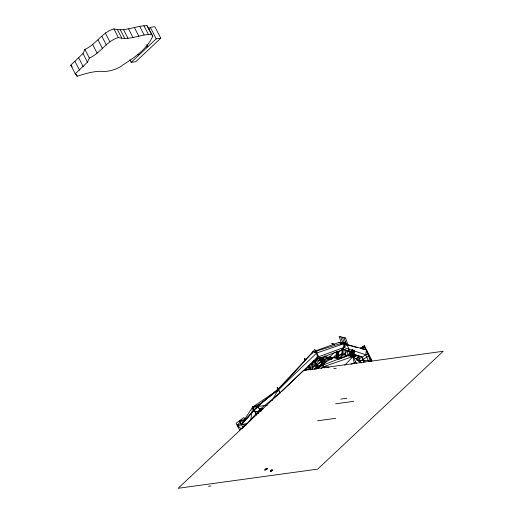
<?xml version="1.0" encoding="UTF-8"?>
<svg xmlns="http://www.w3.org/2000/svg" width="514" height="514" viewBox="0 0 514 514"><rect width="100%" height="100%" fill="white"/><g stroke="black" fill="none" stroke-linecap="round" stroke-linejoin="round"><path stroke-width="0.77" d="M304.744 358.965L304.699 358.219L305.644 359.999M315.255 369.373L315.545 359.575M315.75 352.72L315.789 351.3L345.498 342.067L356.517 363.417M308.927 369.849L309.788 368.435L308.432 365.987M265.783 469.944L265.847 468.903M266.708 469.539L266.772 468.505L267.389 468.742L264.858 470.342L264.922 469.308L266.772 468.505M349.012 356.17L349.347 351.338L342.292 349L341.951 353.831L348.421 355.977M343.718 354.416L344.052 349.584M345.479 355.001L345.819 350.169M347.246 355.585L347.58 350.754M271.186 471.177L271.27 470.156M271.906 470.863L271.99 469.841L272.452 470.13L271.906 470.863L270.467 471.486L270.55 470.464L271.99 469.841M368.551 361.265L365.833 354.808L366.386 349.738L338.97 342.395L313.02 351.801L278.472 388.706L257.289 406.42L252.689 407.037L256.749 414.894M250.646 420.895L252.612 407.12L257.231 406.471L259.589 404.524L255.818 408.63M319.445 359.961L319.785 357.731M271.964 400.759L278.318 389.683L278.472 388.706L277.059 387.235L280.143 393.216M320.383 361.766L321.192 357.153M321.314 363.571L322.586 357.204L325.953 361.984M322.406 364.651L323.711 358.798L316.226 366.212M324.128 363.475L324.829 360.391L318.86 366.495M352.816 349.822L351.107 356.498L350.452 355.99L352.161 349.308L354.788 351.358L353.266 357.294M351.955 356.273L353.471 350.336M352.61 356.78L354.133 350.844M245.345 425.521L241.407 428.56L238.027 426.883L239.903 420.439L245.583 419.591L259.589 404.524M340.352 358.624L345.498 342.067L340.647 344.778M83.005 53.514L84.894 49.395C96.099 44.487 102.035 32.318 113.915 28.887C125.172 31.996 135.889 25.546 147.049 25.7L152.786 36.096C146.342 50.584 132.336 58.673 119.736 67.128C115.194 69.653 110.195 71.016 105.042 71.542C95.475 70.482 86.153 73.367 77.158 76.252L75.262 73.785L70.797 65.124L83.005 53.514L87.476 62.175L75.262 73.785M87.476 62.175L89.365 58.056C100.571 53.141 106.501 40.979 118.387 37.548C129.644 40.657 140.361 34.207 151.521 34.361L152.786 36.096M356.311 359.459L358.669 355.47M362.678 348.698L364.375 345.838L371.828 360.275L371.024 361.599M254.873 410.268L252.612 407.12L241.272 424.461L238.027 426.883M276.995 391.597L313.02 351.801L316.688 353.034L343.705 343.75L345.498 342.067M311.529 353.895L314.774 349.334L324.36 367.902M314.966 352.456L315.789 351.3L317.157 352.006M309.512 368.287L318.237 356.035M319.669 367.092L322.149 363.616M311.548 353.683L313.02 351.801M353.838 357.783L356.472 354.795M363.321 347.027L364.375 345.838L370.767 361.336M370.774 361.471L371.828 360.275L369.54 358.386M242.39 426.62L245.904 425.084L260.02 409.337L263.219 408.893M250.434 414.49L241.272 424.461L239.903 420.439L241.484 420.651M252.046 412.736L254.745 409.799M344.772 365.255L352.964 356.53L360.873 362.749M304.924 370.388L315.577 359.774L340.801 350.4L342.311 350.882M315.294 364.4L322.586 357.204M314.356 362.595L319.278 357.763M281.486 391.655L317.389 357.23L343.898 347.49L352.219 350.265M261.979 409.028L260.071 409.285L257.289 406.42L278.318 389.683L316.688 353.034L317.389 357.23M148.623 28.887L150.294 27.319L154.855 26.696L160.798 38.203L135.754 61.719L131.186 62.342L129.791 59.637M131.186 62.342L156.23 38.833L160.798 38.203M310.392 369.996L315.635 365.075M312.448 362.152L328.6 357.937L334.286 352.598M323.158 363.918L330.733 356.8L331.729 358.727M330.99 359.614L346.86 344.708M314.105 369.213L333.156 357.577L338.739 359.151L349.25 349.282M317.98 368.069L320.434 366.026L316.566 368.891L320.434 366.026L347.882 355.482L350.94 352.604M351.146 364.182L354.159 363.192L355.675 361.772M260.071 409.285L279.102 393.769M279.436 391.841L280.329 392.767L278.318 389.683L259.628 404.479L261.71 403.336M242.563 423.51L241.272 424.461L245.904 425.084M238.907 423.864L237.127 425.149L238.663 425.406M243.694 420.401L248.204 417.137M243.083 427.346L239.575 429.89L236.112 423.183L243.944 417.522L244.96 419.488M267.338 405.289L252.689 407.037L278.318 389.683M321.044 368.416L323.704 366.63L352.964 356.53L354.159 363.192M351.017 354.024L348.453 355.604L351.107 353.985M360.674 348.113L364.375 345.838L365.396 349.642M353.902 357.416L357.153 355.418M356.787 360.372L368.236 353.324M359.28 361.74L369.38 355.527M369.849 361.496L371.828 360.275L358.271 360.699M360.391 348.28L364.375 345.838M353.041 356.337L355.739 354.718M359.003 361.426L360.378 360.603M305.702 370.273L330.733 356.8L317.369 358.637M242.666 423.857L241.272 424.461L245.583 419.591L240.012 422.02L243.096 427.995M264.89 469.822L267.389 468.742M270.512 470.978L272.452 470.13M252.689 407.037L261.542 403.355M239.293 424.313L237.127 425.149L238.502 425.239M338.739 359.151L346.956 356.151M336.754 356.298L333.207 357.673M338.193 355.784L341.791 354.506L346.976 355.36M355.559 358.496L359.453 357.828M247.523 423.472L241.272 424.461L257.231 406.471L260.02 409.337M338.726 354.968L341.791 354.506M208.446 486.308L210.868 485.948M340.724 399.076L346.751 398.247M255.008 411.772L261.491 410.866M255.914 413.526L258.581 413.153M146.105 46.915L147.884 46.671L146.85 44.673M137.752 54.754L139.538 54.51M321.661 364.246L323.923 363.931M335.636 403.824L353.722 401.338M317.562 420.793L335.648 418.306M255.092 411.688L261.536 410.814M255.998 413.449L258.651 413.089M333.875 368.557L336.227 368.262M243.809 420.182L245.371 420.079M324.623 355.881L328.6 357.937L343.982 357.05M309.646 369.367L310.115 368.307L308.76 365.852M329.121 367.272L310.25 364.143M362.505 348.987L366.386 349.738L370.992 361.432M347.882 355.482L352.964 356.53M338.97 342.395L341.225 343.05M344.984 344.142L357.018 347.637M334.023 344.187L331.723 343.468L334.299 344.419M349.109 353.067L351.377 353.793M353.645 354.525L361.952 357.191L365.113 361.798M332.018 358.913L329.84 358.2L327.855 359.048L330.033 359.755M329.339 358.412L331.524 359.125M328.844 358.624L331.029 359.331M328.35 358.836L330.528 359.543M353.728 350.766L365.833 354.808M342.292 349L351.852 352.186M359.325 355.816L361.952 357.191L363.957 362.267M70.797 65.124L72.217 66.981M361.965 347.316L362.865 349.057M328.6 357.937L329.622 359.916M150.294 27.319L156.23 38.833M147.049 25.7L151.521 34.361M318.828 358.753L321.937 364.779M143.907 25.719L148.379 34.38M314.613 361.124L318.179 368.03M313.424 360.783L316.92 367.549M139.615 26.233L144.087 34.894M134.411 27.602L138.883 36.263M308.528 365.762L310.597 369.765M308.58 366.488L310.16 369.553M128.609 28.964L133.075 37.625M123.533 29.645L127.999 38.299M120.263 29.683L124.735 38.344M117.314 29.426L121.779 38.081M113.915 28.887L118.387 37.548M105.209 32.812L109.681 41.473M101.881 36.308L106.347 44.969M97.994 39.88L102.466 48.541M92.636 44.474L97.101 53.135M84.894 49.395L89.365 58.056M78.745 57.953L83.21 66.614M75.044 61.5L79.516 70.161M252.612 407.12L256.666 414.978M76.123 74.254L77.158 76.252M305.547 360.603L304.41 358.38L304.487 361.727M358.11 355.733L361.175 362.878M344.007 337.634L346.243 344.316M342.369 337.216L344.605 343.905M340.737 336.805L342.973 343.487M339.022 357.41L337.852 351.235L336.901 351.621L338.064 357.795L337.113 358.181L335.944 352.006L336.419 351.814L337.589 357.988M337.377 351.428L338.546 357.603M343.705 343.75L343.898 347.49M312.653 362.184L312.66 369.425M317.189 367.748A0.842 0.604 82.8 0 1 317.401 367.542M303.671 370.44L178.127 488.3L317.658 469.128L443.203 351.268L303.671 370.44M345.639 338.045L339.099 336.387L341.335 343.076L347.875 344.733L345.639 338.045"/></g></svg>
